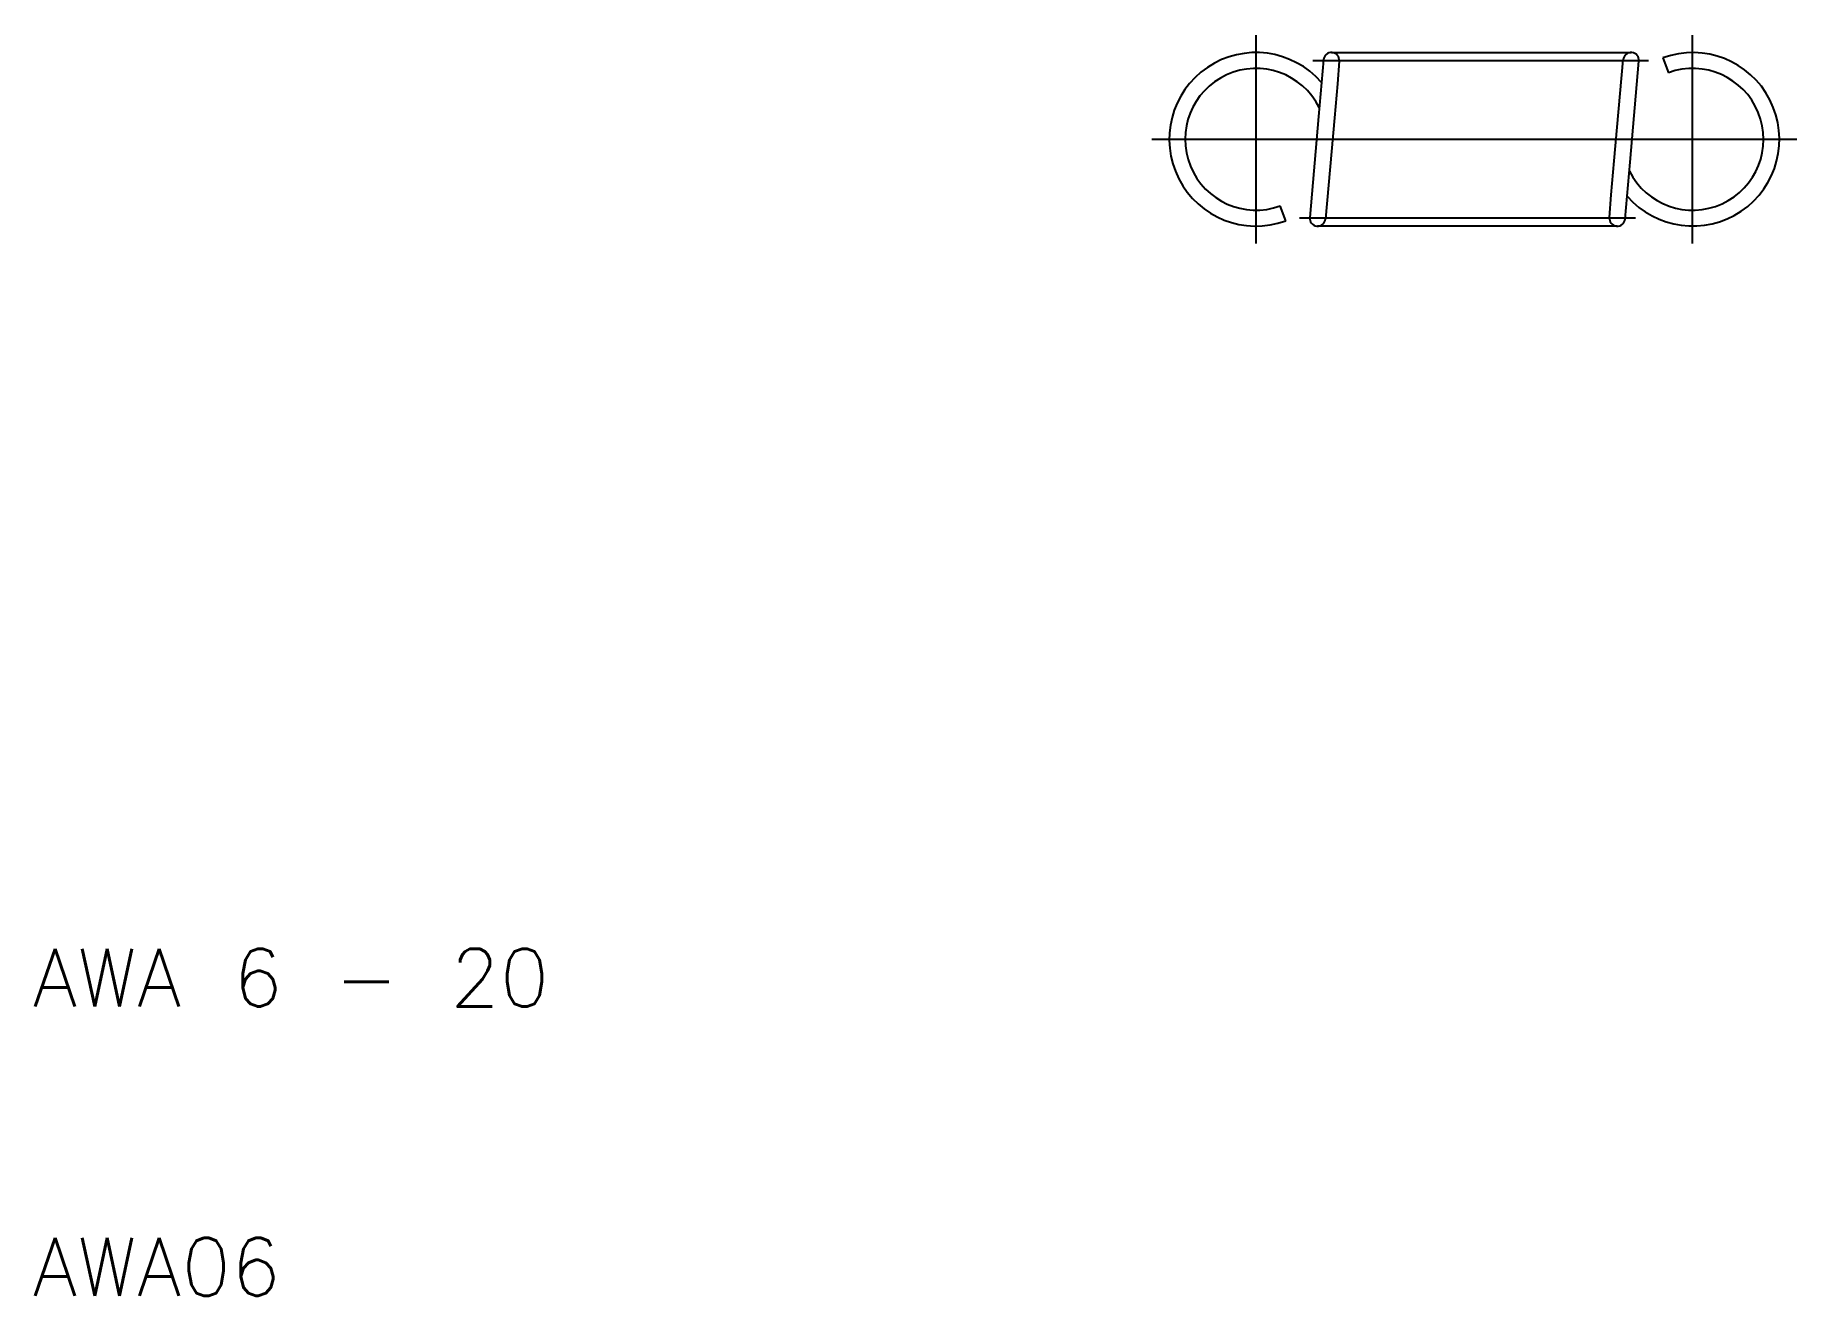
# Model space of a CAD drawing. Extents: x 10.1 to 71, y 10 to 53.6.
import ezdxf

# ---------------------------------------------------------------- set-up
doc = ezdxf.new("R2010")
doc.units = 0
doc.linetypes.add('CENTER', pattern=[50.8, 31.75, -6.35, 6.35, -6.35])
doc.linetypes.add('DASHED', pattern=[19.05, 12.7, -6.35])
doc.layers.get('0').update_dxf_attribs({"linetype": 'CONTINUOUS'})
doc.layers.add('CENTER', color=1, linetype='CENTER')
doc.styles.get("Standard").update_dxf_attribs({"font": 'txt.shx'})

msp = doc.modelspace()

# ---------------------------------------------------------------- linework, layer by layer
at = {"color": 3, "linetype": 'DASHED'}
for p, q in [((54.907, 53.001), (65.27, 53.001)), ((64.793, 46.999), (54.43, 46.999))]:
    msp.add_line(p, q, dxfattribs=at)
at = {"color": 7, "linetype": 'CONTINUOUS'}
for p, q in [((54.633, 52.75), (54.565, 51.968)), ((55.181, 52.702), (55.113, 51.92)), ((64.691, 49.261), (64.996, 52.75)), ((65.239, 49.213), (65.544, 52.702)), ((66.374, 52.819), (66.562, 52.302)), ((54.565, 51.968), (54.461, 50.787)), ((55.113, 51.92), (55.009, 50.739)), ((54.461, 50.787), (54.156, 47.298)), ((55.009, 50.739), (54.704, 47.25)), ((64.587, 48.08), (64.691, 49.261)), ((65.135, 48.032), (65.239, 49.213)), ((64.519, 47.298), (64.587, 48.08)), ((65.067, 47.25), (65.135, 48.032))]:
    msp.add_line(p, q, dxfattribs=at)
msp.add_line((53.326, 47.181), (53.138, 47.698))
for centre, radius, start, end in [((52.3, 50), 3, 40.98585, 290), ((54.907, 52.726), 0.275, 355, 175), ((65.27, 52.726), 0.275, 355, 175), ((67.4, 50), 3, 220.98585, 110), ((52.3, 50), 2.45, 26.69908, 290), ((67.4, 50), 2.45, 206.69908, 110), ((54.43, 47.274), 0.275, 175, 355), ((64.793, 47.274), 0.275, 175, 355)]:
    msp.add_arc(centre, radius, start, end, dxfattribs=at)
at = {"layer": 'CENTER'}
for p, q in [((52.3, 53.6), (52.3, 46.4)), ((67.4, 46.4), (67.4, 53.6)), ((54.265, 52.726), (65.878, 52.726)), ((48.7, 50), (71, 50)), ((65.42, 47.274), (53.807, 47.274))]:
    msp.add_line(p, q, dxfattribs=at)

# ---------------------------------------------------------------- texts
for s, p in [('AWA 6 - 20', (10, 20)), ('AWA06', (10, 10))]:
    msp.add_text(s, height=2).set_placement(p)

doc.saveas('drawing.dxf')
